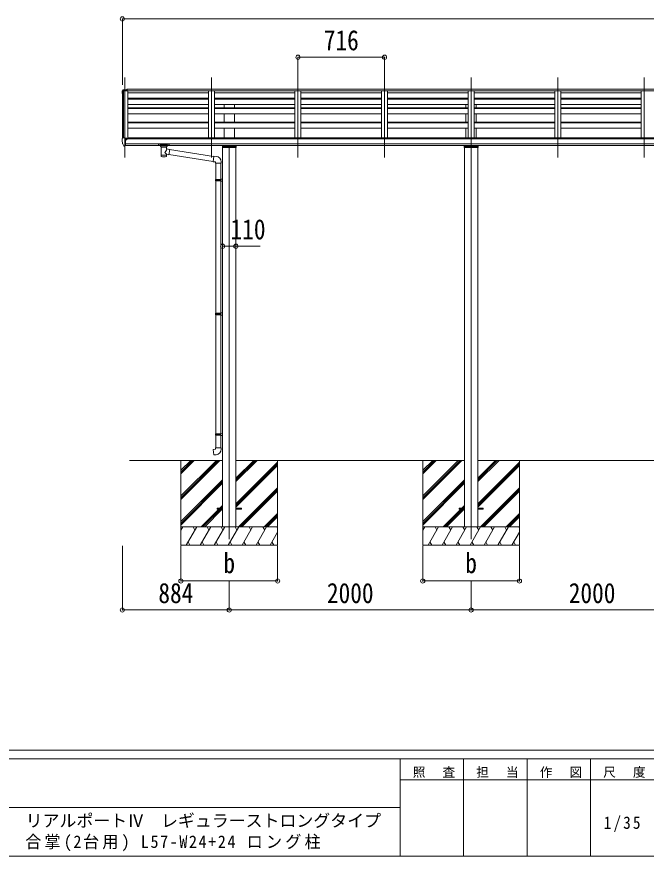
# Model space of a CAD drawing. Units: millimetres at full size, sheet at 1:35. Extents: x -9783 to 9892, y -6828 to 6752.
# Drawn here: x 36 to 5241, y -6828 to 109 of the extents above; entities that cross this region are included whole.
import ezdxf
from ezdxf.enums import TextEntityAlignment as Align

# ---------------------------------------------------------------- set-up
doc = ezdxf.new("R2010")
doc.units = ezdxf.units.MM
doc.header["$LTSCALE"] = 35
doc.header["$PDMODE"] = 32
doc.header["$PDSIZE"] = 35
for name, color, linetype, lineweight in [('0-0_0', 7, 'Continuous', 9), ('0-1_本体', 4, 'Continuous', 9), ('0-2_部品', 7, 'Continuous', 9), ('0-8_PARTS2', 2, 'Continuous', 9), ('0-A_寸法', 6, 'Continuous', 9), ('F-0_240', 7, 'Continuous', 9)]:
    doc.layers.add(name, color=color, linetype=linetype, lineweight=lineweight)
doc.styles.add('ＭＳ ゴシック', font='')
doc.styles.get('ＭＳ ゴシック').set_extended_font_data('MS Gothic')

msp = doc.modelspace()

# ---------------------------------------------------------------- linework, layer by layer
at = {"layer": '0-0_0'}
for p, q in [((967.38, -3556.97), (1738.38, -3556.97)), ((1393.38, -3556.97), (1393.38, -4256.97)), ((1393.38, -3851.15), (1687.56, -3556.97)), ((1393.38, -3865.29), (1701.71, -3556.97)), ((1393.38, -3879.44), (1715.85, -3556.97)), ((1393.38, -3667.31), (1503.71, -3556.97)), ((1393.38, -3653.16), (1489.57, -3556.97)), ((1393.38, -3639.02), (1475.43, -3556.97)), ((1848.38, -3732.8), (2024.21, -3556.97)), ((1848.38, -3718.66), (2010.07, -3556.97)), ((1848.38, -3704.52), (1995.93, -3556.97)), ((1848.38, -3556.97), (3738.38, -3556.97)), ((1848.38, -3916.65), (2193.38, -3571.65)), ((1848.38, -3930.79), (2193.38, -3585.8)), ((1848.38, -3944.93), (2193.38, -3599.94)), ((2193.38, -3556.97), (2193.38, -4256.97)), ((3393.38, -3556.97), (3393.38, -4256.97)), ((3393.38, -3851.15), (3687.56, -3556.97)), ((3393.38, -3865.29), (3701.71, -3556.97)), ((3393.38, -3879.44), (3715.85, -3556.97)), ((3393.38, -3667.31), (3503.71, -3556.97)), ((3393.38, -3653.16), (3489.57, -3556.97)), ((3393.38, -3639.02), (3475.43, -3556.97)), ((3848.38, -3732.8), (4024.21, -3556.97)), ((3848.38, -3718.66), (4010.07, -3556.97)), ((3848.38, -3704.52), (3995.93, -3556.97)), ((3848.38, -3556.97), (5738.38, -3556.97)), ((3848.38, -3916.65), (4193.38, -3571.65)), ((3848.38, -3930.79), (4193.38, -3585.8)), ((3848.38, -3944.93), (4193.38, -3599.94)), ((4193.38, -3556.97), (4193.38, -4256.97)), ((1393.38, -4063.28), (1738.38, -3718.29)), ((1393.38, -4077.42), (1738.38, -3732.43)), ((3393.38, -4063.28), (3738.38, -3718.29)), ((3393.38, -4077.42), (3738.38, -3732.43)), ((1393.38, -4091.57), (1738.38, -3746.57)), ((1870.19, -4106.97), (2193.38, -3783.78)), ((1884.33, -4106.97), (2193.38, -3797.93)), ((1898.48, -4106.97), (2193.38, -3812.07)), ((3393.38, -4091.57), (3738.38, -3746.57)), ((3870.19, -4106.97), (4193.38, -3783.78)), ((3884.33, -4106.97), (4193.38, -3797.93)), ((3898.48, -4106.97), (4193.38, -3812.07)), ((1716.33, -3952.47), (1738.38, -3930.42)), ((1730.47, -3952.47), (1738.38, -3944.56)), ((3716.33, -3952.47), (3738.38, -3930.42)), ((3730.47, -3952.47), (3738.38, -3944.56)), ((1561.82, -4106.97), (1707.33, -3961.47)), ((1575.97, -4106.97), (1721.47, -3961.47)), ((1590.11, -4106.97), (1735.61, -3961.47)), ((2082.32, -4106.97), (2193.38, -3995.92)), ((2096.47, -4106.97), (2193.38, -4010.06)), ((3561.82, -4106.97), (3707.33, -3961.47)), ((3575.97, -4106.97), (3721.47, -3961.47)), ((3590.11, -4106.97), (3735.61, -3961.47)), ((4082.32, -4106.97), (4193.38, -3995.92)), ((4096.47, -4106.97), (4193.38, -4010.06)), ((2110.61, -4106.97), (2193.38, -4024.2)), ((4110.61, -4106.97), (4193.38, -4024.2)), ((2193.38, -4106.97), (1393.38, -4106.97)), ((1393.38, -4134.48), (1409.26, -4106.97)), ((1438.13, -4256.97), (1524.73, -4106.97)), ((1509.73, -4132.95), (1494.73, -4106.97)), ((1553.6, -4256.97), (1640.2, -4106.97)), ((1625.2, -4132.96), (1610.2, -4106.97)), ((1669.07, -4256.97), (1755.67, -4106.97)), ((1740.67, -4132.96), (1725.67, -4106.97)), ((1784.54, -4256.97), (1871.14, -4106.97)), ((1856.14, -4132.96), (1841.14, -4106.97)), ((1900.01, -4256.97), (1986.61, -4106.97)), ((1971.61, -4132.96), (1956.61, -4106.97)), ((2015.48, -4256.97), (2102.08, -4106.97)), ((2072.08, -4106.97), (2087.08, -4132.96)), ((2130.95, -4256.97), (2193.38, -4148.84)), ((2187.55, -4106.97), (2193.38, -4117.07)), ((4193.38, -4106.97), (3393.38, -4106.97)), ((3393.38, -4134.48), (3409.26, -4106.97)), ((3438.13, -4256.97), (3524.73, -4106.97)), ((3509.73, -4132.95), (3494.73, -4106.97)), ((3553.6, -4256.97), (3640.2, -4106.97)), ((3625.2, -4132.96), (3610.2, -4106.97)), ((3669.07, -4256.97), (3755.67, -4106.97)), ((3740.67, -4132.96), (3725.67, -4106.97)), ((3784.54, -4256.97), (3871.14, -4106.97)), ((3856.14, -4132.96), (3841.14, -4106.97)), ((3900.01, -4256.97), (3986.61, -4106.97)), ((3971.61, -4132.96), (3956.61, -4106.97)), ((4015.48, -4256.97), (4102.08, -4106.97)), ((4072.08, -4106.97), (4087.08, -4132.96)), ((4130.95, -4256.97), (4193.38, -4148.84)), ((4187.55, -4106.97), (4193.38, -4117.07)), ((1453.13, -4231), (1468.13, -4256.97)), ((1568.6, -4230.99), (1583.6, -4256.97)), ((1684.07, -4230.99), (1699.07, -4256.97)), ((1799.54, -4230.99), (1814.54, -4256.97)), ((1915.01, -4230.99), (1930.01, -4256.97)), ((2030.48, -4231), (2045.48, -4256.97)), ((2145.95, -4231), (2160.95, -4256.97)), ((3453.13, -4231), (3468.13, -4256.97)), ((3568.6, -4230.99), (3583.6, -4256.97)), ((3684.07, -4230.99), (3699.07, -4256.97)), ((3799.54, -4230.99), (3814.54, -4256.97)), ((3915.01, -4230.99), (3930.01, -4256.97)), ((4030.48, -4231), (4045.48, -4256.97)), ((4145.95, -4231), (4160.95, -4256.97)), ((1393.38, -4256.97), (2193.38, -4256.97)), ((3393.38, -4256.97), (4193.38, -4256.97))]:
    msp.add_line(p, q, dxfattribs=at)
at = {"layer": '0-1_本体'}
for p, q in [((909.39, -505.09), (909.38, -897.36)), ((910.33, -504.2), (918.17, -503.79)), ((918.39, -503.86), (918.39, -890.81)), ((918.46, -503.98), (919.09, -505.6)), ((6640.39, -503.77), (948.88, -503.77)), ((954.39, -503.77), (954.39, -900.64)), ((954.39, -520.31), (1620.38, -520.31)), ((1620.38, -891.15), (1620.38, -503.77)), ((1620.38, -503.77), (1670.38, -503.77)), ((1670.38, -891.15), (1670.38, -503.77)), ((1670.38, -520.31), (2336.38, -520.31)), ((2336.38, -891.15), (2336.38, -503.77)), ((2336.38, -503.77), (2386.38, -503.77)), ((2386.38, -891.15), (2386.38, -503.77)), ((2386.38, -520.31), (3052.38, -520.31)), ((3052.38, -891.15), (3052.38, -503.77)), ((3052.38, -503.77), (3102.38, -503.77)), ((3102.38, -891.15), (3102.38, -503.77)), ((3102.38, -520.31), (3768.38, -520.31)), ((3768.38, -891.15), (3768.38, -503.77)), ((3768.38, -503.77), (3818.38, -503.77)), ((3818.38, -891.15), (3818.38, -503.77)), ((3818.38, -520.31), (4484.38, -520.31)), ((4484.38, -891.15), (4484.38, -503.77)), ((4484.38, -503.77), (4534.38, -503.77)), ((4534.38, -891.15), (4534.38, -503.77)), ((4534.38, -520.31), (5200.38, -520.32)), ((5200.38, -891.15), (5200.38, -503.77)), ((5200.38, -503.77), (5250.38, -503.77)), ((954.39, -563.85), (1620.38, -563.85)), ((1620.38, -566.22), (954.39, -566.22)), ((1620.38, -568.73), (954.39, -568.73)), ((1620.38, -571.31), (954.39, -571.31)), ((1620.38, -616.05), (954.39, -616.05)), ((1670.38, -563.85), (2336.38, -563.85)), ((1670.38, -566.22), (2336.38, -566.22)), ((2336.38, -568.73), (1670.38, -568.73)), ((2336.38, -571.31), (1670.38, -571.31)), ((2336.38, -616.05), (1670.38, -616.05)), ((1750.88, -568.73), (1750.88, -566.22)), ((1750.88, -643.15), (1750.88, -616.05)), ((1835.88, -568.73), (1835.88, -566.22)), ((1835.88, -643.15), (1835.88, -616.05)), ((2386.38, -563.85), (3052.38, -563.85)), ((2386.38, -566.22), (3052.38, -566.22)), ((3052.38, -568.73), (2386.38, -568.73)), ((3052.38, -571.31), (2386.38, -571.31)), ((3052.38, -616.05), (2386.38, -616.05)), ((3102.38, -563.85), (3768.38, -563.85)), ((3102.38, -566.22), (3768.38, -566.22)), ((3768.38, -568.73), (3102.38, -568.73)), ((3768.38, -571.31), (3102.38, -571.31)), ((3768.38, -616.05), (3102.38, -616.05)), ((3750.88, -568.73), (3750.88, -566.22)), ((3750.88, -643.15), (3750.88, -616.05)), ((3818.38, -563.85), (4484.38, -563.85)), ((3818.38, -566.22), (4484.38, -566.22)), ((4484.38, -568.73), (3818.38, -568.73)), ((4484.38, -571.31), (3818.38, -571.31)), ((4484.38, -616.05), (3818.38, -616.05)), ((3835.88, -568.73), (3835.88, -566.22)), ((3835.88, -643.15), (3835.88, -616.05)), ((4534.38, -563.85), (5200.38, -563.85)), ((4534.38, -566.22), (5200.38, -566.22)), ((5200.38, -568.73), (4534.38, -568.73)), ((5200.38, -571.31), (4534.38, -571.31)), ((5200.38, -616.05), (4534.38, -616.05)), ((1620.38, -643.15), (954.39, -643.15)), ((1620.38, -648.01), (954.39, -648.01)), ((1620.38, -692.25), (954.39, -692.25)), ((2336.38, -643.15), (1670.38, -643.15)), ((2336.38, -648.01), (1670.38, -648.01)), ((2336.38, -692.25), (1670.38, -692.25)), ((1750.88, -761.63), (1750.88, -692.25)), ((1835.88, -761.63), (1835.88, -692.25)), ((3052.38, -643.15), (2386.38, -643.15)), ((3052.38, -648.01), (2386.38, -648.01)), ((3052.38, -692.25), (2386.38, -692.25)), ((3768.38, -643.15), (3102.38, -643.15)), ((3768.38, -648.01), (3102.38, -648.01)), ((3768.38, -692.25), (3102.38, -692.25)), ((3750.88, -761.63), (3750.88, -692.25)), ((4484.38, -643.15), (3818.38, -643.15)), ((4484.38, -648.01), (3818.38, -648.01)), ((4484.38, -692.25), (3818.38, -692.25)), ((3835.88, -761.63), (3835.88, -692.25)), ((5200.38, -643.15), (4534.38, -643.15)), ((5200.38, -648.01), (4534.38, -648.01)), ((5200.38, -692.25), (4534.38, -692.25)), ((1620.38, -761.63), (954.39, -761.63)), ((2336.38, -761.63), (1670.38, -761.63)), ((3052.38, -761.63), (2386.38, -761.63)), ((3768.38, -761.63), (3102.38, -761.63)), ((4484.38, -761.63), (3818.38, -761.63)), ((5200.38, -761.63), (4534.38, -761.63)), ((1620.38, -768.53), (954.39, -768.53)), ((1620.38, -812.08), (954.39, -812.08)), ((2336.38, -768.53), (1670.38, -768.53)), ((2336.38, -812.08), (1670.38, -812.08)), ((1750.88, -891.15), (1750.88, -812.08)), ((1835.88, -891.15), (1835.88, -812.08)), ((3052.38, -768.53), (2386.38, -768.53)), ((3052.38, -812.08), (2386.38, -812.08)), ((3768.38, -768.53), (3102.38, -768.53)), ((3768.38, -812.08), (3102.38, -812.08)), ((3750.88, -891.15), (3750.88, -812.08)), ((4484.38, -768.53), (3818.38, -768.53)), ((4484.38, -812.08), (3818.38, -812.08)), ((3835.88, -891.15), (3835.88, -812.08)), ((5200.38, -768.53), (4534.38, -768.53)), ((5200.38, -812.08), (4534.38, -812.08)), ((6650.88, -900.64), (935.88, -900.64)), ((6627.38, -891.15), (959.39, -891.15)), ((959.39, -891.15), (959.39, -900.64)), ((935.88, -942.15), (6650.88, -942.15)), ((1738.38, -954.01), (935.88, -954.01)), ((6650.88, -954.01), (1738.38, -954.01)), ((1738.38, -970.94), (1738.38, -4106.97)), ((1848.38, -970.94), (1848.38, -4106.97)), ((3738.38, -970.94), (3738.38, -4106.97)), ((3848.38, -970.94), (3848.38, -4106.97))]:
    msp.add_line(p, q, dxfattribs=at)
for points in [[(919.09, -890.81), (919.09, -503.77), (954.39, -503.77)], [(6640.39, -489.33), (948.88, -489.33), (948.88, -503.77)]]:
    msp.add_lwpolyline(points, dxfattribs=at)
msp.add_circle((943.36, -905.31), 3, dxfattribs=at)
for centre, radius, start, end in [((910.39, -505.19), 1, 93, 173.76966), ((918.18, -504.09), 0.301, 21.06327, 92.86679)]:
    msp.add_arc(centre, radius, start, end, dxfattribs=at)
at = {"layer": '0-2_部品', "color": 4}
for p, q in [((907.38, -505.07), (907.38, -505.7)), ((914.29, -496.26), (910.23, -502.07)), ((917.38, -495.7), (915.05, -495.84)), ((917.38, -495.7), (935.88, -495.7)), ((929.38, -503.77), (929.38, -495.7)), ((935.88, -495.7), (945.88, -495.78)), ((935.88, -503.77), (935.88, -500.88)), ((945.88, -500.88), (935.88, -500.88)), ((945.88, -500.88), (945.88, -495.78)), ((946.38, -489.33), (946.38, -503.77)), ((946.38, -489.33), (948.88, -489.33)), ((947.38, -489.33), (947.38, -503.77)), ((907.39, -900.19), (907.39, -900.81)), ((914.3, -891.38), (910.23, -897.19)), ((929.39, -959.31), (929.39, -890.81)), ((930.89, -891.73), (929.39, -891.73)), ((935.89, -900.55), (929.39, -900.15)), ((930.89, -891.73), (930.89, -897.9)), ((940.56, -893.23), (930.89, -892.51)), ((930.89, -895.5), (944.89, -895.56)), ((941.39, -895.54), (941.39, -893.65)), ((945.89, -896.66), (945.89, -900.64)), ((921.76, -957.5), (912.02, -942.12)), ((927.89, -959.22), (924.18, -959)), ((927.89, -959.22), (929.39, -959.31)), ((929.39, -957.12), (929.89, -957.12)), ((929.89, -957.12), (930.39, -956.12)), ((935.89, -956.12), (930.39, -956.12)), ((940.36, -905.73), (940.89, -905.73)), ((940.89, -905.73), (941.19, -905.73)), ((1739.38, -961.69), (1847.38, -961.69)), ((3739.38, -961.69), (3847.38, -961.69)), ((1693.38, -3952.47), (1693.38, -3961.47)), ((1738.38, -3952.47), (1693.38, -3952.47)), ((1893.38, -3952.47), (1848.38, -3952.47)), ((1893.38, -3952.47), (1893.38, -3961.47)), ((3693.38, -3952.47), (3693.38, -3961.47)), ((3738.38, -3952.47), (3693.38, -3952.47)), ((3893.38, -3952.47), (3848.38, -3952.47)), ((3893.38, -3952.47), (3893.38, -3961.47)), ((1738.38, -3961.47), (1693.38, -3961.47)), ((1893.38, -3961.47), (1848.38, -3961.47)), ((3738.38, -3961.47), (3693.38, -3961.47)), ((3893.38, -3961.47), (3848.38, -3961.47))]:
    msp.add_line(p, q, dxfattribs=at)
at = {"layer": '0-2_部品'}
for p, q in [((1208.88, -942.32), (1208.88, -953.07)), ((1208.88, -942.51), (1208.88, -944.05)), ((1210.88, -941.65), (1293.88, -941.65)), ((1210.88, -943.83), (1293.88, -943.83)), ((1210.88, -953.74), (1225.38, -953.74)), ((1225.38, -960.55), (1225.38, -950.27)), ((1229.48, -965.05), (1229.47, -1045.34)), ((1275.28, -982.62), (1275.28, -965.04)), ((1279.38, -960.55), (1279.38, -950.27)), ((1279.38, -953.74), (1293.88, -953.74)), ((1295.88, -942.32), (1295.88, -953.07)), ((1300.51, -986.53), (1275.28, -982.62)), ((1275.3, -1045.34), (1275.28, -1028.71)), ((1275.28, -1028.96), (1293.48, -1031.79)), ((1300.51, -986.53), (1293.48, -1031.79)), ((1660.65, -1086.97), (1293.75, -1030.05)), ((1664.32, -1045.03), (1300.19, -988.54)), ((1685.31, -1045.15), (1664.47, -1043.33)), ((1680.38, -1100.9), (1726.38, -1100.9)), ((1682.38, -1100.9), (1682.38, -1234.89)), ((1724.38, -1100.9), (1724.38, -1232.33)), ((1726.38, -1100.9), (1726.38, -1089.98)), ((1680.38, -1236.89), (1681.38, -1234.89)), ((1680.38, -1236.89), (1724.38, -1236.89)), ((1680.38, -1236.89), (1680.38, -1244.89)), ((1680.38, -1244.89), (1724.38, -1244.89)), ((1680.38, -1244.89), (1681.38, -1246.89)), ((1681.38, -1234.89), (1724.38, -1234.89)), ((1681.38, -1246.89), (1724.38, -1246.89)), ((1682.38, -1246.89), (1682.38, -2341.08)), ((1719.91, -1236.89), (1719.48, -1234.89)), ((1722.38, -1232.39), (1738.38, -1231.92)), ((1722.38, -1234.39), (1722.38, -1232.39)), ((1722.38, -1234.39), (1724.38, -1234.39)), ((1722.38, -1249.39), (1722.38, -1247.39)), ((1738.38, -1231.92), (1738.38, -1249.86)), ((1722.38, -1249.39), (1738.38, -1249.86)), ((1724.38, -1249.45), (1724.38, -2338.52)), ((1680.38, -2343.08), (1681.38, -2341.08)), ((1680.38, -2343.08), (1724.38, -2343.08)), ((1680.38, -2343.08), (1680.38, -2351.08)), ((1680.38, -2351.08), (1724.38, -2351.08)), ((1680.38, -2351.08), (1681.38, -2353.08)), ((1681.38, -2341.08), (1724.38, -2341.08)), ((1681.38, -2353.08), (1724.38, -2353.08)), ((1682.38, -2353.08), (1682.38, -3336.24)), ((1719.91, -2343.08), (1719.48, -2341.08)), ((1722.38, -2338.58), (1738.38, -2338.11)), ((1722.38, -2340.58), (1722.38, -2338.58)), ((1722.38, -2340.58), (1724.38, -2340.58)), ((1722.38, -2355.58), (1722.38, -2353.58)), ((1722.38, -2355.58), (1738.38, -2356.05)), ((1724.38, -2355.64), (1724.38, -3333.68)), ((1738.38, -2338.11), (1738.38, -2356.05)), ((1680.38, -3338.24), (1681.38, -3336.24)), ((1680.38, -3338.24), (1724.38, -3338.24)), ((1680.38, -3338.24), (1680.38, -3346.24)), ((1680.38, -3346.24), (1724.38, -3346.24)), ((1680.38, -3346.24), (1681.38, -3348.24)), ((1681.38, -3336.24), (1724.38, -3336.24)), ((1681.38, -3348.24), (1724.38, -3348.24)), ((1682.38, -3348.24), (1682.38, -3454.38)), ((1719.91, -3338.24), (1719.48, -3336.24)), ((1722.38, -3333.74), (1738.38, -3333.27)), ((1722.38, -3335.74), (1722.38, -3333.74)), ((1722.38, -3335.74), (1724.38, -3335.74)), ((1722.38, -3350.74), (1722.38, -3348.74)), ((1722.38, -3350.74), (1738.38, -3351.21)), ((1724.38, -3350.8), (1724.38, -3454.38)), ((1738.38, -3333.27), (1738.38, -3351.21)), ((1680.38, -3454.38), (1726.38, -3454.38)), ((1680.38, -3464.38), (1680.38, -3454.38)), ((1726.38, -3454.38), (1726.38, -3465.3))]:
    msp.add_line(p, q, dxfattribs=at)
at = {"layer": '0-2_部品', "color": 4}
for points in [[(929.39, -890.81), (917.39, -890.81), (915.05, -890.96)], [(935.89, -956.12), (935.89, -897.9), (930.89, -897.9)], [(940.56, -893.23), (940.73, -893.25), (940.89, -893.28), (941.03, -893.32), (941.15, -893.37), (941.25, -893.43), (941.33, -893.5), (941.37, -893.57), (941.39, -893.65)], [(929.39, -945.42), (932.55, -945.02), (935.89, -944.59)], [(941.19, -904.54), (941.19, -905.73), (945.89, -905.73)], [(945.89, -904.11), (945.89, -905.73), (946.36, -905.73)], [(1850.38, -954.01), (1850.38, -970.94), (1736.38, -970.94), (1736.38, -954.01)], [(3850.38, -954.01), (3850.38, -970.94), (3736.38, -970.94), (3736.38, -954.01)]]:
    msp.add_lwpolyline(points, dxfattribs=at)
at = {"layer": '0-2_部品'}
for points in [[(1208.88, -942.32), (1208.92, -942.12), (1209, -941.98), (1209.1, -941.89), (1209.2, -941.83), (1209.32, -941.78), (1209.62, -941.72), (1210.11, -941.67), (1210.65, -941.65), (1210.88, -941.65)], [(1208.88, -953.07), (1208.92, -953.27), (1209, -953.41), (1209.1, -953.5), (1209.2, -953.56), (1209.32, -953.61), (1209.62, -953.67), (1210.11, -953.72), (1210.65, -953.74), (1210.88, -953.74)], [(1225.42, -960.49), (1225.4, -960.85), (1225.64, -961.8), (1226.16, -962.69), (1226.97, -963.53), (1228.08, -964.32), (1229.48, -965.05)], [(1275.28, -965.04), (1275.52, -964.94), (1276.87, -964.21), (1277.98, -963.36), (1278.74, -962.49), (1279.2, -961.6), (1279.37, -960.71)], [(1293.88, -941.65), (1294.24, -941.66), (1294.77, -941.68), (1295.22, -941.73), (1295.52, -941.81), (1295.69, -941.91), (1295.81, -942.05), (1295.88, -942.23), (1295.88, -942.32)], [(1293.88, -953.74), (1294.24, -953.73), (1294.77, -953.71), (1295.22, -953.66), (1295.52, -953.58), (1295.69, -953.48), (1295.81, -953.34), (1295.88, -953.16), (1295.88, -953.07)], [(1664.47, -1043.33), (1660.46, -1089.16), (1680.38, -1090.9), (1680.38, -1100.9)], [(1719.91, -1236.89), (1719.91, -1244.89), (1719.48, -1246.89)], [(1722.38, -1247.39), (1724.38, -1247.39), (1724.38, -1234.39)], [(1719.91, -2343.08), (1719.91, -2351.08), (1719.48, -2353.08)], [(1722.38, -2353.58), (1724.38, -2353.58), (1724.38, -2340.58)], [(1719.91, -3338.24), (1719.91, -3346.24), (1719.48, -3348.24)], [(1722.38, -3348.74), (1724.38, -3348.74), (1724.38, -3335.74)], [(1685.31, -3510.12), (1664.47, -3511.95), (1660.46, -3466.12), (1680.38, -3464.38)]]:
    msp.add_lwpolyline(points, dxfattribs=at)
at = {"layer": '0-2_部品', "color": 4}
for centre, radius, start, end in [((910.38, -505.07), 3, 93, 180), ((1109.38, -505.7), 202, 180, 188.08549), ((915.11, -496.84), 1, 93.5, 145), ((910.39, -900.19), 3, 93, 180), ((1099.88, -900.81), 192.49, 180.0008, 192.1233), ((915.11, -891.96), 1, 93.5, 145), ((914.61, -940.62), 3, 191.83348, 210), ((924.36, -956), 3, 210, 266.5), ((943.39, -905.73), 2.5, 151.64236, 180), ((943.39, -905.73), 2.5, 0, 151.64236)]:
    msp.add_arc(centre, radius, start, end, dxfattribs=at)
at = {"layer": '0-2_部品'}
for centre, start, end in [((1681.38, -1089.98), 0, 85), ((1681.38, -3465.3), 275, 0)]:
    msp.add_arc(centre, 45, start, end, dxfattribs=at)
at = {"layer": '0-2_部品', "color": 4}
msp.add_ellipse((944.89, -896.66), major_axis=(-0.02, 1.1), ratio=0.906239, start_param=4.6917496, end_param=6.2625459, dxfattribs=at)
at = {"layer": '0-2_部品'}
for centre, major_axis, ratio, start_param, end_param in [((1210.88, -944.05), (2, 0), 0.109601, 1.5707963, 3.1415927), ((1252.38, -950.27), (27, 0), 0.122176, 6.2831853, 9.424778), ((1252.4, -965.5), (-22.91, 0.42), 0.072511, 0.0008029, 1.5715993), ((1252.4, -967.12), (-22.91, 0.42), 0.072511, 0.0008029, 1.5715993), ((1252.37, -965.5), (22.92, 0.42), 0.07247, 4.71158, 6.2823764), ((1252.37, -967.12), (22.92, 0.42), 0.07247, 4.71158, 6.2823764), ((1263.38, -960.55), (16, 0), 0.361356, 6.2636979, 6.2831853), ((1293.88, -944.05), (2, 0), 0.109601, 0, 1.5707963), ((1252.38, -1032.9), (22.91, 0), 0.122865, 3.1415927, 6.2831853), ((1252.38, -1009.16), (-22.81, -26.62), 0.234429, 1.6855472, 3.1268519), ((1254.94, -1006.52), (20.32, -22.25), 0.045535, 0.0389954, 1.3075346), ((1252.38, -1045.34), (22.92, 0), 0.101955, 3.1415499, 6.2833984)]:
    msp.add_ellipse(centre, major_axis=major_axis, ratio=ratio, start_param=start_param, end_param=end_param, dxfattribs=at)
at = {"layer": '0-8_PARTS2'}
for p, q in [((929.38, -1054.63), (929.38, -392.11)), ((1645.38, -1054.63), (1645.38, -392.11)), ((2361.38, -1054.63), (2361.38, -392.11)), ((3077.38, -1054.63), (3077.38, -392.11)), ((3793.38, -1054.63), (3793.38, -392.11)), ((4509.38, -1054.63), (4509.38, -392.11)), ((5225.38, -1054.63), (5225.38, -392.11)), ((1793.38, -960.84), (1793.38, -4206.97)), ((3793.38, -960.84), (3793.38, -4206.97))]:
    msp.add_line(p, q, dxfattribs=at)
at = {"layer": '0-A_寸法'}
for p, q in [((909.39, 91.38), (909.39, -454.24)), ((909.39, 91.38), (6677.38, 91.38)), ((2361.38, -225.23), (2361.38, -454.24)), ((2361.38, -225.23), (3077.38, -225.23)), ((3077.38, -225.23), (3077.38, -454.24)), ((1738.38, -1787.16), (1848.38, -1787.16)), ((1848.38, -1787.16), (2048.38, -1787.16)), ((909.39, -4793.34), (909.39, -4264.39)), ((1393.38, -4553.36), (1393.38, -4264.39)), ((2193.38, -4553.36), (2193.38, -4264.39)), ((3393.38, -4553.36), (3393.38, -4264.39)), ((4193.38, -4553.36), (4193.38, -4264.39)), ((1393.38, -4553.36), (2193.38, -4553.36)), ((1793.38, -4793.34), (1793.38, -4553.36)), ((3393.38, -4553.36), (4193.38, -4553.36)), ((3793.38, -4793.34), (3793.38, -4553.36)), ((909.39, -4793.34), (1793.38, -4793.34)), ((1793.38, -4793.34), (3793.38, -4793.34)), ((5793.38, -4793.34), (3793.38, -4793.34))]:
    msp.add_line(p, q, dxfattribs=at)
for p in [(909.39, 91.38), (2361.38, -225.23), (3077.38, -225.23), (1738.38, -1787.16), (1848.38, -1787.16), (1393.38, -4553.36), (2193.38, -4553.36), (3393.38, -4553.36), (4193.38, -4553.36), (909.39, -4793.34), (1793.38, -4793.34), (3793.38, -4793.34)]:
    msp.add_point(p, dxfattribs=at)
at = {"layer": 'F-0_240', "color": 5}
for p, q in [((-9783.03, -5953.1), (9396.97, -5953.1)), ((-9783.03, -6023.1), (6285.75, -6023.1)), ((3205.75, -6023.1), (3205.75, -6828.1)), ((3730.75, -6023.1), (3730.75, -6828.1)), ((4255.75, -6023.1), (4255.75, -6828.1)), ((4780.75, -6023.1), (4780.75, -6828.1)), ((3205.75, -6198.1), (5305.75, -6198.1)), ((-3969.25, -6425.6), (3205.75, -6425.6)), ((-9783.03, -6828.1), (9396.97, -6828.1))]:
    msp.add_line(p, q, dxfattribs=at)

# ---------------------------------------------------------------- texts
at = {"layer": '0-A_寸法', "color": 7, "style": 'ＭＳ ゴシック', "width": 0.85}
for s, p in [('716', (2575.01, -218.23)), ('110', (1804.01, -1780.16)), ('b', (1745.26, -4538.99)), ('b', (3745.26, -4538.99)), ('884', (1207.01, -4786.34)), ('2000', (2600.88, -4786.34)), ('2000', (4600.88, -4786.34))]:
    msp.add_text(s, height=166.8, dxfattribs=at).set_placement(p, align=Align.BOTTOM_LEFT)
at = {"layer": 'F-0_240', "style": 'ＭＳ ゴシック'}
msp.add_text('リアルポートⅣ\u3000レギュラーストロングタイプ', height=102.6, dxfattribs=at).set_placement((109.35, -6616.22), align=Align.BOTTOM_LEFT)
at = {"layer": 'F-0_240', "attachment_point": 7, "style": 'ＭＳ ゴシック'}
for s, insert, char_height in [('\\T1.17;照\u3000査', (3310.76, -6180.6), 76.98), ('\\T1.17;担\u3000当', (3835.76, -6180.6), 76.98), ('\\T1.17;作\u3000図', (4360.75, -6180.6), 76.98), ('\\T1.17;尺\u3000度', (4885.76, -6180.6), 76.98), ('\\T1.28;\\W0.9;1/35', (4890.13, -6626.85), 102.6), ('\\T1.2;\\W0.95;合掌(2台用)\\~L57-W24+24\\~ロング柱', (105.77, -6786.55), 102.6)]:
    msp.add_mtext(s, dxfattribs=dict(at, insert=insert, char_height=char_height))

doc.saveas('drawing.dxf')
